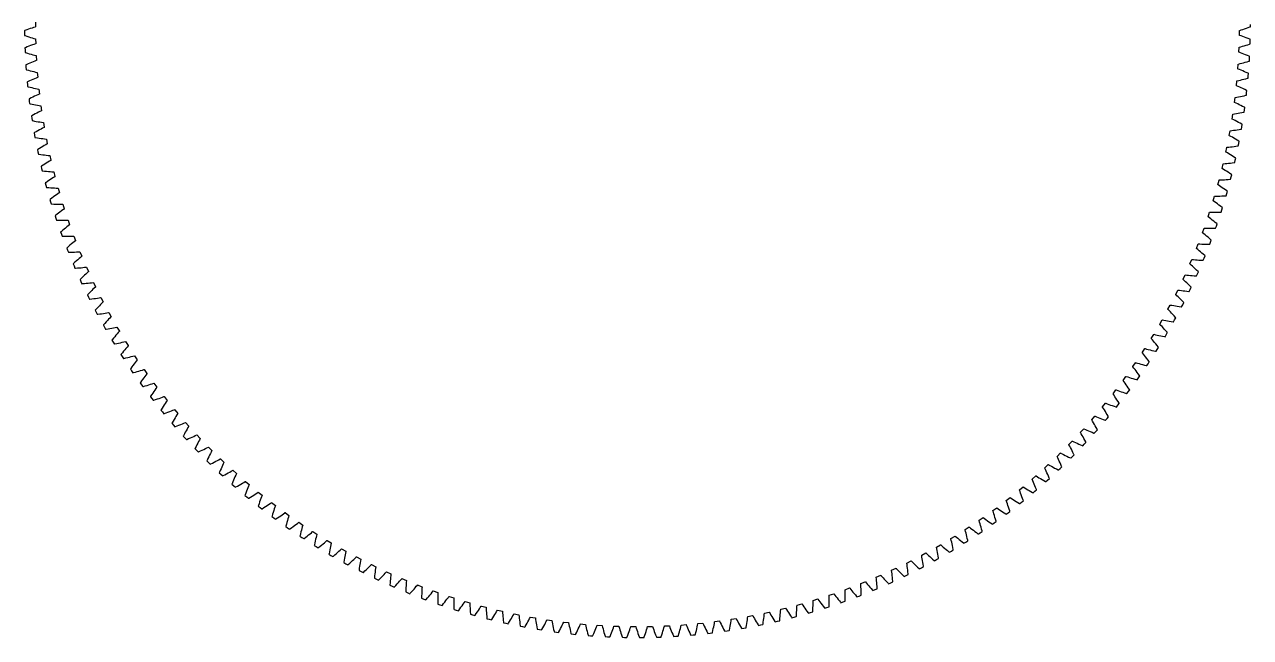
# Model space of a CAD drawing. Header units: inches. Extents: x 22 to 75.1, y 25.5 to 78.6.
# Drawn here: x 22 to 75.1, y 25.5 to 52 of the extents above; entities that cross this region are included whole.
import ezdxf

# ---------------------------------------------------------------- set-up
doc = ezdxf.new("R2010")
doc.units = ezdxf.units.IN
doc.header["$MEASUREMENT"] = 0
doc.layers.add('OpenJsCad', color=7, linetype='Continuous')

msp = doc.modelspace()

# ---------------------------------------------------------------- linework, layer by layer
at = {"layer": 'OpenJsCad'}
msp.add_lwpolyline([(22.437, 52.123), (22.437, 51.914), (22.435, 51.911), (22.43, 51.909), (22.363, 51.888), (22.292, 51.864), (22.218, 51.839), (22.143, 51.812), (22.066, 51.784), (21.987, 51.755), (21.967, 51.747), (21.967, 51.648), (21.97, 51.548), (21.99, 51.541), (22.07, 51.514), (22.147, 51.488), (22.223, 51.463), (22.298, 51.44), (22.37, 51.419), (22.437, 51.399), (22.442, 51.397), (22.444, 51.395), (22.45, 51.186), (22.448, 51.184), (22.443, 51.181), (22.377, 51.158), (22.306, 51.132), (22.233, 51.105), (22.159, 51.076), (22.083, 51.046), (22.005, 51.015), (21.985, 51.006), (21.988, 50.907), (21.993, 50.807), (22.014, 50.801), (22.094, 50.776), (22.173, 50.752), (22.249, 50.73), (22.324, 50.709), (22.397, 50.689), (22.465, 50.671), (22.469, 50.669), (22.472, 50.667), (22.483, 50.459), (22.481, 50.456), (22.477, 50.454), (22.411, 50.429), (22.341, 50.401), (22.269, 50.372), (22.196, 50.341), (22.12, 50.309), (22.043, 50.275), (22.023, 50.266), (22.029, 50.167), (22.037, 50.067), (22.058, 50.061), (22.139, 50.039), (22.218, 50.017), (22.295, 49.997), (22.371, 49.978), (22.444, 49.961), (22.512, 49.945), (22.517, 49.943), (22.519, 49.941), (22.537, 49.733), (22.535, 49.73), (22.531, 49.728), (22.466, 49.701), (22.396, 49.671), (22.325, 49.64), (22.253, 49.607), (22.178, 49.573), (22.102, 49.537), (22.083, 49.527), (22.091, 49.428), (22.102, 49.329), (22.123, 49.324), (22.205, 49.303), (22.284, 49.284), (22.362, 49.266), (22.438, 49.249), (22.512, 49.234), (22.581, 49.22), (22.585, 49.218), (22.588, 49.216), (22.611, 49.008), (22.609, 49.006), (22.605, 49.003), (22.541, 48.974), (22.472, 48.943), (22.402, 48.91), (22.33, 48.875), (22.257, 48.839), (22.182, 48.801), (22.163, 48.791), (22.174, 48.692), (22.188, 48.593), (22.209, 48.588), (22.291, 48.57), (22.371, 48.553), (22.449, 48.537), (22.525, 48.522), (22.6, 48.509), (22.669, 48.497), (22.673, 48.495), (22.676, 48.493), (22.705, 48.286), (22.703, 48.284), (22.699, 48.281), (22.636, 48.251), (22.568, 48.217), (22.499, 48.182), (22.428, 48.145), (22.356, 48.107), (22.282, 48.067), (22.263, 48.056), (22.277, 47.958), (22.293, 47.859), (22.315, 47.855), (22.397, 47.839), (22.478, 47.824), (22.556, 47.811), (22.633, 47.798), (22.708, 47.787), (22.777, 47.777), (22.782, 47.775), (22.784, 47.774), (22.819, 47.567), (22.817, 47.565), (22.813, 47.562), (22.751, 47.53), (22.684, 47.494), (22.616, 47.457), (22.546, 47.419), (22.475, 47.378), (22.402, 47.336), (22.384, 47.325), (22.4, 47.227), (22.42, 47.129), (22.441, 47.125), (22.524, 47.112), (22.605, 47.099), (22.684, 47.088), (22.761, 47.078), (22.836, 47.068), (22.906, 47.06), (22.91, 47.059), (22.913, 47.057), (22.954, 46.852), (22.952, 46.849), (22.948, 46.846), (22.886, 46.812), (22.821, 46.775), (22.754, 46.736), (22.685, 46.695), (22.615, 46.653), (22.543, 46.609), (22.525, 46.597), (22.544, 46.5), (22.566, 46.402), (22.588, 46.399), (22.671, 46.388), (22.753, 46.378), (22.832, 46.369), (22.909, 46.361), (22.984, 46.353), (23.054, 46.347), (23.059, 46.346), (23.061, 46.344), (23.108, 46.14), (23.106, 46.138), (23.102, 46.135), (23.042, 46.099), (22.977, 46.06), (22.911, 46.019), (22.844, 45.977), (22.775, 45.932), (22.705, 45.886), (22.687, 45.874), (22.709, 45.777), (22.733, 45.68), (22.755, 45.678), (22.838, 45.669), (22.92, 45.661), (23, 45.654), (23.077, 45.648), (23.152, 45.643), (23.222, 45.639), (23.227, 45.638), (23.23, 45.636), (23.282, 45.433), (23.28, 45.431), (23.276, 45.428), (23.217, 45.39), (23.154, 45.349), (23.089, 45.307), (23.022, 45.262), (22.955, 45.216), (22.886, 45.168), (22.868, 45.156), (22.893, 45.059), (22.92, 44.963), (22.942, 44.961), (23.026, 44.955), (23.108, 44.949), (23.187, 44.944), (23.265, 44.94), (23.34, 44.937), (23.41, 44.935), (23.415, 44.934), (23.418, 44.933), (23.475, 44.732), (23.474, 44.729), (23.47, 44.726), (23.412, 44.687), (23.35, 44.644), (23.286, 44.6), (23.221, 44.553), (23.155, 44.505), (23.087, 44.455), (23.07, 44.442), (23.097, 44.346), (23.127, 44.252), (23.149, 44.25), (23.233, 44.246), (23.315, 44.243), (23.395, 44.24), (23.472, 44.238), (23.548, 44.237), (23.618, 44.237), (23.623, 44.236), (23.625, 44.235), (23.689, 44.036), (23.687, 44.033), (23.684, 44.029), (23.626, 43.989), (23.565, 43.944), (23.503, 43.898), (23.439, 43.85), (23.374, 43.8), (23.308, 43.748), (23.291, 43.735), (23.321, 43.64), (23.354, 43.546), (23.376, 43.545), (23.46, 43.543), (23.542, 43.542), (23.622, 43.542), (23.699, 43.542), (23.775, 43.544), (23.845, 43.545), (23.85, 43.545), (23.852, 43.543), (23.921, 43.346), (23.92, 43.343), (23.916, 43.339), (23.86, 43.297), (23.801, 43.251), (23.739, 43.203), (23.677, 43.154), (23.614, 43.102), (23.549, 43.048), (23.532, 43.034), (23.565, 42.94), (23.601, 42.847), (23.622, 42.847), (23.706, 42.847), (23.788, 42.848), (23.868, 42.85), (23.945, 42.853), (24.021, 42.856), (24.091, 42.86), (24.096, 42.859), (24.099, 42.858), (24.173, 42.663), (24.172, 42.66), (24.168, 42.656), (24.113, 42.612), (24.055, 42.565), (23.995, 42.515), (23.934, 42.464), (23.872, 42.41), (23.809, 42.355), (23.793, 42.34), (23.828, 42.247), (23.866, 42.155), (23.888, 42.156), (23.972, 42.158), (24.054, 42.162), (24.133, 42.166), (24.211, 42.171), (24.286, 42.176), (24.356, 42.182), (24.361, 42.181), (24.364, 42.18), (24.444, 41.987), (24.443, 41.984), (24.439, 41.98), (24.386, 41.935), (24.328, 41.886), (24.27, 41.834), (24.211, 41.781), (24.15, 41.726), (24.089, 41.669), (24.073, 41.654), (24.111, 41.562), (24.151, 41.471), (24.173, 41.472), (24.257, 41.477), (24.339, 41.483), (24.418, 41.489), (24.495, 41.496), (24.57, 41.504), (24.64, 41.511), (24.645, 41.511), (24.648, 41.51), (24.733, 41.319), (24.732, 41.316), (24.729, 41.312), (24.677, 41.265), (24.621, 41.215), (24.564, 41.162), (24.506, 41.107), (24.447, 41.05), (24.387, 40.991), (24.372, 40.976), (24.412, 40.885), (24.455, 40.795), (24.477, 40.797), (24.561, 40.804), (24.642, 40.812), (24.721, 40.821), (24.799, 40.83), (24.873, 40.839), (24.943, 40.849), (24.948, 40.849), (24.951, 40.848), (25.041, 40.659), (25.04, 40.656), (25.037, 40.652), (24.986, 40.604), (24.932, 40.552), (24.876, 40.497), (24.82, 40.441), (24.763, 40.382), (24.704, 40.322), (24.689, 40.306), (24.733, 40.216), (24.778, 40.128), (24.8, 40.13), (24.883, 40.14), (24.964, 40.15), (25.043, 40.161), (25.12, 40.172), (25.195, 40.184), (25.264, 40.195), (25.269, 40.195), (25.272, 40.194), (25.367, 40.008), (25.367, 40.005), (25.364, 40.002), (25.314, 39.952), (25.261, 39.898), (25.207, 39.842), (25.152, 39.784), (25.097, 39.724), (25.04, 39.662), (25.026, 39.646), (25.071, 39.557), (25.119, 39.47), (25.141, 39.473), (25.224, 39.485), (25.305, 39.497), (25.384, 39.51), (25.46, 39.524), (25.534, 39.538), (25.603, 39.551), (25.608, 39.551), (25.611, 39.55), (25.712, 39.367), (25.711, 39.364), (25.708, 39.36), (25.66, 39.309), (25.609, 39.254), (25.556, 39.196), (25.503, 39.137), (25.449, 39.075), (25.394, 39.011), (25.38, 38.995), (25.428, 38.908), (25.479, 38.822), (25.5, 38.825), (25.583, 38.84), (25.664, 38.855), (25.742, 38.87), (25.818, 38.885), (25.892, 38.901), (25.96, 38.916), (25.965, 38.917), (25.968, 38.916), (26.074, 38.735), (26.073, 38.732), (26.071, 38.728), (26.024, 38.676), (25.974, 38.619), (25.923, 38.56), (25.872, 38.499), (25.82, 38.436), (25.767, 38.371), (25.753, 38.354), (25.803, 38.268), (25.856, 38.184), (25.877, 38.188), (25.96, 38.205), (26.04, 38.222), (26.118, 38.239), (26.193, 38.257), (26.267, 38.275), (26.335, 38.292), (26.34, 38.292), (26.343, 38.292), (26.454, 38.114), (26.453, 38.111), (26.45, 38.107), (26.405, 38.053), (26.357, 37.995), (26.308, 37.935), (26.258, 37.873), (26.208, 37.808), (26.156, 37.742), (26.143, 37.724), (26.196, 37.64), (26.251, 37.557), (26.272, 37.561), (26.354, 37.581), (26.434, 37.6), (26.511, 37.619), (26.586, 37.639), (26.659, 37.659), (26.727, 37.678), (26.732, 37.679), (26.735, 37.678), (26.85, 37.504), (26.85, 37.501), (26.847, 37.497), (26.804, 37.442), (26.757, 37.382), (26.71, 37.321), (26.662, 37.257), (26.613, 37.191), (26.564, 37.123), (26.551, 37.105), (26.606, 37.022), (26.664, 36.941), (26.685, 36.946), (26.766, 36.968), (26.845, 36.989), (26.922, 37.011), (26.996, 37.033), (27.069, 37.055), (27.136, 37.076), (27.141, 37.076), (27.144, 37.076), (27.264, 36.905), (27.264, 36.902), (27.261, 36.898), (27.219, 36.841), (27.174, 36.781), (27.129, 36.718), (27.082, 36.653), (27.036, 36.586), (26.988, 36.516), (26.976, 36.498), (27.034, 36.417), (27.093, 36.337), (27.114, 36.343), (27.195, 36.366), (27.273, 36.39), (27.349, 36.414), (27.423, 36.438), (27.495, 36.462), (27.561, 36.485), (27.566, 36.486), (27.569, 36.485), (27.694, 36.318), (27.694, 36.315), (27.692, 36.31), (27.651, 36.253), (27.608, 36.191), (27.564, 36.127), (27.52, 36.061), (27.475, 35.992), (27.429, 35.921), (27.418, 35.903), (27.478, 35.823), (27.54, 35.745), (27.56, 35.752), (27.64, 35.777), (27.718, 35.803), (27.793, 35.829), (27.866, 35.855), (27.937, 35.881), (28.003, 35.906), (28.008, 35.907), (28.011, 35.906), (28.141, 35.743), (28.141, 35.74), (28.138, 35.735), (28.099, 35.677), (28.058, 35.614), (28.016, 35.548), (27.974, 35.481), (27.931, 35.411), (27.887, 35.339), (27.876, 35.32), (27.938, 35.242), (28.002, 35.166), (28.023, 35.173), (28.102, 35.201), (28.179, 35.229), (28.253, 35.257), (28.326, 35.285), (28.396, 35.313), (28.461, 35.34), (28.466, 35.341), (28.469, 35.34), (28.603, 35.18), (28.603, 35.177), (28.601, 35.173), (28.564, 35.113), (28.524, 35.049), (28.484, 34.983), (28.443, 34.914), (28.402, 34.843), (28.361, 34.77), (28.35, 34.751), (28.414, 34.675), (28.481, 34.6), (28.501, 34.608), (28.579, 34.638), (28.655, 34.668), (28.729, 34.698), (28.801, 34.728), (28.87, 34.758), (28.935, 34.786), (28.939, 34.788), (28.942, 34.787), (29.081, 34.631), (29.081, 34.628), (29.079, 34.623), (29.043, 34.563), (29.006, 34.498), (28.967, 34.43), (28.929, 34.36), (28.89, 34.288), (28.85, 34.214), (28.84, 34.195), (28.907, 34.12), (28.975, 34.048), (28.995, 34.056), (29.072, 34.088), (29.148, 34.121), (29.221, 34.153), (29.291, 34.185), (29.36, 34.216), (29.423, 34.247), (29.428, 34.248), (29.431, 34.248), (29.574, 34.095), (29.574, 34.092), (29.572, 34.088), (29.538, 34.026), (29.502, 33.96), (29.466, 33.891), (29.429, 33.821), (29.392, 33.747), (29.355, 33.672), (29.346, 33.653), (29.414, 33.58), (29.484, 33.509), (29.504, 33.518), (29.581, 33.553), (29.655, 33.587), (29.727, 33.621), (29.797, 33.655), (29.864, 33.689), (29.927, 33.721), (29.932, 33.722), (29.935, 33.722), (30.082, 33.574), (30.082, 33.571), (30.08, 33.566), (30.048, 33.504), (30.014, 33.436), (29.98, 33.367), (29.945, 33.295), (29.91, 33.221), (29.875, 33.144), (29.866, 33.125), (29.936, 33.054), (30.008, 32.985), (30.028, 32.995), (30.104, 33.031), (30.177, 33.068), (30.248, 33.104), (30.317, 33.14), (30.383, 33.175), (30.445, 33.209), (30.45, 33.211), (30.453, 33.211), (30.604, 33.067), (30.604, 33.063), (30.603, 33.059), (30.572, 32.995), (30.54, 32.927), (30.508, 32.857), (30.475, 32.784), (30.442, 32.709), (30.409, 32.632), (30.401, 32.612), (30.473, 32.543), (30.547, 32.476), (30.566, 32.486), (30.641, 32.525), (30.713, 32.563), (30.783, 32.602), (30.851, 32.639), (30.917, 32.677), (30.977, 32.712), (30.982, 32.714), (30.985, 32.714), (31.14, 32.574), (31.141, 32.571), (31.139, 32.566), (31.11, 32.502), (31.08, 32.433), (31.05, 32.362), (31.019, 32.288), (30.988, 32.212), (30.957, 32.134), (30.95, 32.114), (31.024, 32.047), (31.1, 31.982), (31.119, 31.993), (31.192, 32.034), (31.263, 32.074), (31.332, 32.114), (31.399, 32.154), (31.463, 32.193), (31.523, 32.23), (31.528, 32.232), (31.531, 32.232), (31.69, 32.097), (31.69, 32.094), (31.689, 32.089), (31.662, 32.024), (31.634, 31.954), (31.605, 31.882), (31.577, 31.807), (31.548, 31.731), (31.52, 31.652), (31.512, 31.631), (31.588, 31.567), (31.666, 31.504), (31.685, 31.515), (31.757, 31.558), (31.827, 31.6), (31.895, 31.642), (31.96, 31.684), (32.024, 31.725), (32.082, 31.764), (32.087, 31.766), (32.09, 31.766), (32.253, 31.635), (32.253, 31.632), (32.252, 31.627), (32.227, 31.561), (32.201, 31.491), (32.174, 31.418), (32.148, 31.343), (32.121, 31.265), (32.095, 31.185), (32.088, 31.165), (32.166, 31.102), (32.245, 31.042), (32.264, 31.053), (32.335, 31.098), (32.404, 31.143), (32.47, 31.187), (32.535, 31.23), (32.597, 31.273), (32.654, 31.313), (32.659, 31.315), (32.662, 31.315), (32.828, 31.189), (32.829, 31.186), (32.828, 31.181), (32.805, 31.115), (32.78, 31.043), (32.756, 30.97), (32.731, 30.894), (32.707, 30.816), (32.683, 30.735), (32.677, 30.714), (32.756, 30.654), (32.837, 30.596), (32.855, 30.608), (32.925, 30.655), (32.993, 30.701), (33.058, 30.747), (33.121, 30.792), (33.182, 30.836), (33.239, 30.878), (33.243, 30.881), (33.246, 30.881), (33.416, 30.759), (33.417, 30.756), (33.416, 30.751), (33.394, 30.685), (33.372, 30.612), (33.35, 30.538), (33.327, 30.462), (33.305, 30.383), (33.283, 30.301), (33.278, 30.281), (33.359, 30.223), (33.442, 30.167), (33.459, 30.179), (33.528, 30.228), (33.594, 30.276), (33.658, 30.324), (33.72, 30.371), (33.78, 30.417), (33.835, 30.46), (33.839, 30.463), (33.842, 30.463), (34.015, 30.346), (34.016, 30.343), (34.015, 30.338), (33.996, 30.271), (33.976, 30.198), (33.955, 30.123), (33.935, 30.046), (33.915, 29.967), (33.896, 29.885), (33.891, 29.864), (33.973, 29.808), (34.058, 29.755), (34.075, 29.768), (34.142, 29.818), (34.207, 29.868), (34.27, 29.918), (34.33, 29.966), (34.388, 30.014), (34.443, 30.059), (34.447, 30.062), (34.45, 30.062), (34.626, 29.95), (34.627, 29.947), (34.626, 29.942), (34.609, 29.874), (34.59, 29.801), (34.572, 29.726), (34.554, 29.648), (34.537, 29.568), (34.519, 29.486), (34.515, 29.464), (34.599, 29.411), (34.685, 29.36), (34.702, 29.373), (34.767, 29.426), (34.831, 29.478), (34.892, 29.529), (34.951, 29.579), (35.008, 29.628), (35.061, 29.675), (35.065, 29.677), (35.068, 29.678), (35.248, 29.571), (35.249, 29.568), (35.248, 29.563), (35.232, 29.495), (35.216, 29.421), (35.2, 29.345), (35.184, 29.267), (35.169, 29.186), (35.154, 29.104), (35.15, 29.082), (35.236, 29.031), (35.323, 28.983), (35.339, 28.997), (35.404, 29.051), (35.466, 29.105), (35.525, 29.157), (35.583, 29.209), (35.639, 29.26), (35.69, 29.308), (35.694, 29.311), (35.697, 29.312), (35.88, 29.21), (35.881, 29.207), (35.88, 29.202), (35.867, 29.133), (35.852, 29.059), (35.838, 28.982), (35.825, 28.904), (35.812, 28.823), (35.799, 28.74), (35.796, 28.718), (35.883, 28.67), (35.971, 28.624), (35.987, 28.638), (36.05, 28.694), (36.11, 28.749), (36.169, 28.804), (36.225, 28.857), (36.279, 28.91), (36.329, 28.959), (36.333, 28.962), (36.336, 28.963), (36.522, 28.866), (36.523, 28.863), (36.522, 28.858), (36.51, 28.789), (36.498, 28.714), (36.487, 28.638), (36.475, 28.559), (36.464, 28.477), (36.454, 28.394), (36.451, 28.373), (36.54, 28.326), (36.629, 28.283), (36.645, 28.297), (36.706, 28.355), (36.765, 28.412), (36.822, 28.468), (36.877, 28.523), (36.929, 28.577), (36.978, 28.628), (36.982, 28.631), (36.985, 28.632), (37.173, 28.54), (37.174, 28.537), (37.174, 28.532), (37.164, 28.463), (37.154, 28.388), (37.144, 28.311), (37.135, 28.232), (37.126, 28.15), (37.118, 28.067), (37.116, 28.045), (37.206, 28.001), (37.297, 27.96), (37.312, 27.975), (37.371, 28.035), (37.429, 28.094), (37.484, 28.151), (37.537, 28.208), (37.588, 28.263), (37.636, 28.315), (37.639, 28.318), (37.642, 28.319), (37.833, 28.233), (37.834, 28.23), (37.834, 28.225), (37.826, 28.155), (37.818, 28.08), (37.81, 28.003), (37.804, 27.924), (37.797, 27.842), (37.791, 27.758), (37.79, 27.736), (37.881, 27.695), (37.973, 27.657), (37.988, 27.672), (38.045, 27.733), (38.101, 27.794), (38.155, 27.853), (38.206, 27.911), (38.256, 27.968), (38.302, 28.021), (38.305, 28.024), (38.308, 28.025), (38.501, 27.944), (38.502, 27.941), (38.502, 27.936), (38.496, 27.866), (38.49, 27.791), (38.485, 27.714), (38.48, 27.634), (38.476, 27.552), (38.473, 27.468), (38.472, 27.447), (38.564, 27.408), (38.657, 27.372), (38.672, 27.388), (38.728, 27.451), (38.781, 27.513), (38.833, 27.573), (38.883, 27.632), (38.931, 27.691), (38.976, 27.745), (38.979, 27.749), (38.982, 27.75), (39.177, 27.674), (39.178, 27.671), (39.179, 27.666), (39.175, 27.596), (39.171, 27.521), (39.168, 27.443), (39.165, 27.364), (39.163, 27.282), (39.162, 27.198), (39.162, 27.176), (39.255, 27.14), (39.349, 27.107), (39.363, 27.123), (39.417, 27.187), (39.469, 27.251), (39.52, 27.313), (39.568, 27.373), (39.614, 27.433), (39.657, 27.489), (39.661, 27.492), (39.663, 27.493), (39.86, 27.423), (39.862, 27.42), (39.862, 27.416), (39.86, 27.345), (39.858, 27.27), (39.857, 27.192), (39.857, 27.112), (39.858, 27.031), (39.859, 26.946), (39.86, 26.925), (39.953, 26.891), (40.048, 26.861), (40.062, 26.877), (40.114, 26.943), (40.165, 27.008), (40.213, 27.071), (40.26, 27.133), (40.304, 27.194), (40.345, 27.251), (40.349, 27.255), (40.352, 27.256), (40.55, 27.191), (40.552, 27.189), (40.553, 27.184), (40.552, 27.113), (40.553, 27.038), (40.554, 26.96), (40.556, 26.881), (40.559, 26.799), (40.562, 26.715), (40.564, 26.693), (40.658, 26.662), (40.754, 26.634), (40.767, 26.651), (40.818, 26.719), (40.866, 26.785), (40.913, 26.849), (40.958, 26.913), (41.001, 26.975), (41.04, 27.033), (41.043, 27.036), (41.046, 27.038), (41.247, 26.979), (41.248, 26.976), (41.249, 26.971), (41.251, 26.901), (41.253, 26.826), (41.257, 26.748), (41.261, 26.668), (41.266, 26.587), (41.272, 26.503), (41.274, 26.481), (41.369, 26.453), (41.466, 26.428), (41.478, 26.445), (41.527, 26.514), (41.574, 26.581), (41.619, 26.647), (41.662, 26.712), (41.703, 26.775), (41.741, 26.834), (41.744, 26.838), (41.747, 26.839), (41.949, 26.786), (41.95, 26.783), (41.951, 26.778), (41.955, 26.708), (41.96, 26.633), (41.965, 26.555), (41.972, 26.476), (41.979, 26.394), (41.987, 26.311), (41.99, 26.289), (42.086, 26.264), (42.183, 26.241), (42.195, 26.259), (42.242, 26.329), (42.287, 26.397), (42.33, 26.465), (42.371, 26.53), (42.41, 26.595), (42.447, 26.655), (42.45, 26.659), (42.452, 26.66), (42.656, 26.613), (42.658, 26.61), (42.659, 26.605), (42.664, 26.535), (42.671, 26.46), (42.679, 26.383), (42.687, 26.303), (42.697, 26.222), (42.708, 26.139), (42.711, 26.117), (42.808, 26.095), (42.905, 26.074), (42.917, 26.093), (42.962, 26.164), (43.004, 26.234), (43.046, 26.302), (43.085, 26.369), (43.123, 26.434), (43.157, 26.496), (43.16, 26.499), (43.163, 26.501), (43.368, 26.459), (43.369, 26.457), (43.37, 26.452), (43.378, 26.382), (43.387, 26.307), (43.397, 26.23), (43.408, 26.151), (43.42, 26.07), (43.433, 25.987), (43.436, 25.966), (43.534, 25.945), (43.632, 25.928), (43.643, 25.947), (43.686, 26.019), (43.727, 26.09), (43.766, 26.16), (43.803, 26.228), (43.839, 26.294), (43.872, 26.356), (43.875, 26.36), (43.877, 26.362), (44.083, 26.326), (44.085, 26.323), (44.086, 26.318), (44.096, 26.249), (44.107, 26.174), (44.119, 26.097), (44.132, 26.019), (44.146, 25.938), (44.161, 25.855), (44.165, 25.834), (44.264, 25.817), (44.362, 25.802), (44.373, 25.821), (44.413, 25.895), (44.452, 25.967), (44.49, 26.037), (44.525, 26.106), (44.559, 26.174), (44.59, 26.237), (44.593, 26.241), (44.595, 26.243), (44.802, 26.212), (44.804, 26.21), (44.806, 26.205), (44.817, 26.136), (44.83, 26.061), (44.844, 25.985), (44.86, 25.907), (44.876, 25.826), (44.894, 25.744), (44.898, 25.723), (44.997, 25.708), (45.096, 25.697), (45.106, 25.716), (45.144, 25.791), (45.181, 25.864), (45.217, 25.935), (45.25, 26.005), (45.282, 26.074), (45.312, 26.137), (45.314, 26.142), (45.317, 26.143), (45.524, 26.119), (45.526, 26.116), (45.528, 26.112), (45.541, 26.043), (45.556, 25.969), (45.573, 25.893), (45.59, 25.815), (45.609, 25.735), (45.629, 25.653), (45.634, 25.633), (45.733, 25.621), (45.832, 25.612), (45.842, 25.631), (45.878, 25.707), (45.913, 25.781), (45.946, 25.854), (45.978, 25.924), (46.008, 25.994), (46.035, 26.058), (46.038, 26.062), (46.04, 26.064), (46.249, 26.045), (46.251, 26.043), (46.252, 26.039), (46.268, 25.97), (46.285, 25.896), (46.303, 25.821), (46.323, 25.744), (46.344, 25.664), (46.366, 25.583), (46.372, 25.563), (46.471, 25.554), (46.57, 25.547), (46.579, 25.567), (46.614, 25.644), (46.646, 25.719), (46.678, 25.792), (46.707, 25.864), (46.736, 25.934), (46.761, 25.999), (46.764, 26.004), (46.766, 26.006), (46.975, 25.993), (46.977, 25.99), (46.979, 25.986), (46.996, 25.918), (47.015, 25.845), (47.036, 25.77), (47.057, 25.693), (47.08, 25.614), (47.105, 25.534), (47.111, 25.513), (47.211, 25.507), (47.31, 25.504), (47.319, 25.523), (47.351, 25.601), (47.382, 25.677), (47.411, 25.751), (47.438, 25.824), (47.465, 25.895), (47.488, 25.961), (47.491, 25.965), (47.493, 25.967), (47.702, 25.96), (47.704, 25.958), (47.706, 25.953), (47.725, 25.886), (47.746, 25.813), (47.769, 25.739), (47.793, 25.663), (47.818, 25.585), (47.845, 25.505), (47.852, 25.485), (47.951, 25.481), (48.051, 25.48), (48.059, 25.501), (48.089, 25.579), (48.117, 25.656), (48.144, 25.731), (48.17, 25.804), (48.194, 25.876), (48.216, 25.942), (48.219, 25.947), (48.221, 25.949), (48.43, 25.948), (48.432, 25.945), (48.434, 25.941), (48.455, 25.874), (48.478, 25.802), (48.503, 25.728), (48.529, 25.653), (48.556, 25.576), (48.585, 25.497), (48.593, 25.477), (48.693, 25.476), (48.792, 25.478), (48.8, 25.498), (48.827, 25.578), (48.854, 25.655), (48.879, 25.731), (48.902, 25.805), (48.924, 25.877), (48.945, 25.945), (48.947, 25.949), (48.949, 25.951), (49.158, 25.956), (49.16, 25.953), (49.162, 25.949), (49.185, 25.883), (49.21, 25.812), (49.237, 25.739), (49.265, 25.664), (49.295, 25.588), (49.326, 25.509), (49.334, 25.489), (49.434, 25.491), (49.533, 25.496), (49.54, 25.517), (49.565, 25.597), (49.59, 25.675), (49.612, 25.752), (49.634, 25.826), (49.654, 25.899), (49.672, 25.967), (49.674, 25.971), (49.676, 25.974), (49.885, 25.984), (49.888, 25.982), (49.89, 25.978), (49.915, 25.912), (49.942, 25.841), (49.971, 25.769), (50.001, 25.695), (50.032, 25.62), (50.066, 25.543), (50.074, 25.523), (50.174, 25.528), (50.273, 25.535), (50.28, 25.556), (50.303, 25.637), (50.325, 25.716), (50.345, 25.793), (50.365, 25.868), (50.383, 25.941), (50.399, 26.01), (50.401, 26.014), (50.403, 26.016), (50.612, 26.032), (50.614, 26.031), (50.617, 26.026), (50.643, 25.961), (50.672, 25.892), (50.703, 25.82), (50.735, 25.747), (50.769, 25.673), (50.804, 25.596), (50.814, 25.577), (50.913, 25.585), (51.012, 25.595), (51.018, 25.616), (51.039, 25.697), (51.058, 25.777), (51.077, 25.854), (51.094, 25.93), (51.11, 26.004), (51.125, 26.073), (51.126, 26.077), (51.128, 26.08), (51.336, 26.101), (51.339, 26.099), (51.341, 26.095), (51.37, 26.031), (51.401, 25.962), (51.434, 25.892), (51.468, 25.82), (51.504, 25.746), (51.541, 25.671), (51.551, 25.652), (51.65, 25.662), (51.749, 25.675), (51.754, 25.696), (51.773, 25.778), (51.79, 25.858), (51.807, 25.936), (51.822, 26.012), (51.836, 26.087), (51.848, 26.156), (51.85, 26.16), (51.852, 26.163), (52.059, 26.19), (52.061, 26.189), (52.064, 26.185), (52.094, 26.121), (52.127, 26.053), (52.162, 25.984), (52.198, 25.913), (52.236, 25.84), (52.276, 25.766), (52.286, 25.747), (52.385, 25.76), (52.483, 25.776), (52.488, 25.797), (52.504, 25.88), (52.519, 25.96), (52.533, 26.039), (52.547, 26.115), (52.559, 26.19), (52.569, 26.259), (52.57, 26.264), (52.572, 26.266), (52.779, 26.3), (52.781, 26.298), (52.784, 26.294), (52.816, 26.231), (52.851, 26.164), (52.887, 26.096), (52.926, 26.026), (52.966, 25.954), (53.007, 25.881), (53.018, 25.863), (53.116, 25.879), (53.214, 25.897), (53.218, 25.919), (53.232, 26.001), (53.245, 26.082), (53.257, 26.161), (53.268, 26.238), (53.278, 26.313), (53.287, 26.383), (53.288, 26.387), (53.29, 26.39), (53.495, 26.429), (53.498, 26.427), (53.501, 26.423), (53.534, 26.362), (53.571, 26.296), (53.61, 26.228), (53.65, 26.159), (53.692, 26.089), (53.735, 26.017), (53.747, 25.999), (53.845, 26.017), (53.942, 26.039), (53.945, 26.06), (53.957, 26.143), (53.968, 26.225), (53.977, 26.304), (53.986, 26.381), (53.994, 26.456), (54.001, 26.526), (54.002, 26.531), (54.003, 26.533), (54.208, 26.578), (54.21, 26.577), (54.213, 26.573), (54.249, 26.512), (54.287, 26.447), (54.328, 26.381), (54.37, 26.313), (54.414, 26.244), (54.459, 26.173), (54.471, 26.155), (54.568, 26.177), (54.665, 26.201), (54.668, 26.222), (54.677, 26.306), (54.686, 26.387), (54.693, 26.467), (54.7, 26.544), (54.706, 26.619), (54.71, 26.689), (54.711, 26.694), (54.713, 26.697), (54.916, 26.747), (54.918, 26.746), (54.922, 26.742), (54.959, 26.682), (54.999, 26.619), (55.041, 26.553), (55.085, 26.487), (55.131, 26.419), (55.178, 26.35), (55.191, 26.332), (55.288, 26.356), (55.384, 26.383), (55.386, 26.404), (55.393, 26.488), (55.399, 26.57), (55.404, 26.649), (55.409, 26.727), (55.412, 26.802), (55.415, 26.872), (55.416, 26.877), (55.418, 26.88), (55.619, 26.936), (55.622, 26.935), (55.625, 26.931), (55.664, 26.872), (55.706, 26.81), (55.75, 26.746), (55.795, 26.68), (55.843, 26.614), (55.893, 26.546), (55.906, 26.528), (56.001, 26.555), (56.097, 26.585), (56.098, 26.606), (56.103, 26.69), (56.107, 26.772), (56.11, 26.852), (56.112, 26.929), (56.114, 27.005), (56.114, 27.075), (56.115, 27.08), (56.117, 27.083), (56.316, 27.144), (56.319, 27.143), (56.323, 27.14), (56.363, 27.082), (56.407, 27.021), (56.453, 26.958), (56.5, 26.894), (56.55, 26.828), (56.601, 26.762), (56.614, 26.745), (56.71, 26.774), (56.804, 26.807), (56.805, 26.828), (56.807, 26.912), (56.809, 26.994), (56.81, 27.074), (56.81, 27.151), (56.809, 27.227), (56.808, 27.297), (56.809, 27.302), (56.81, 27.305), (57.008, 27.372), (57.011, 27.371), (57.014, 27.367), (57.056, 27.311), (57.102, 27.251), (57.149, 27.189), (57.198, 27.127), (57.25, 27.063), (57.303, 26.998), (57.317, 26.981), (57.411, 27.013), (57.505, 27.048), (57.505, 27.07), (57.505, 27.154), (57.504, 27.236), (57.503, 27.315), (57.501, 27.393), (57.498, 27.468), (57.495, 27.539), (57.495, 27.544), (57.497, 27.546), (57.693, 27.619), (57.696, 27.618), (57.699, 27.615), (57.743, 27.559), (57.79, 27.5), (57.839, 27.44), (57.89, 27.379), (57.943, 27.317), (57.998, 27.253), (58.012, 27.237), (58.106, 27.272), (58.198, 27.309), (58.198, 27.331), (58.196, 27.415), (58.193, 27.497), (58.189, 27.576), (58.185, 27.654), (58.18, 27.729), (58.175, 27.799), (58.175, 27.804), (58.177, 27.807), (58.37, 27.885), (58.373, 27.884), (58.377, 27.881), (58.422, 27.827), (58.471, 27.769), (58.522, 27.711), (58.574, 27.651), (58.629, 27.59), (58.686, 27.528), (58.701, 27.512), (58.793, 27.549), (58.884, 27.589), (58.883, 27.611), (58.879, 27.695), (58.874, 27.777), (58.868, 27.856), (58.861, 27.933), (58.855, 28.009), (58.847, 28.078), (58.848, 28.083), (58.849, 28.086), (59.04, 28.17), (59.043, 28.169), (59.047, 28.166), (59.094, 28.113), (59.144, 28.057), (59.196, 28), (59.251, 27.941), (59.307, 27.882), (59.366, 27.822), (59.381, 27.806), (59.472, 27.846), (59.562, 27.888), (59.561, 27.91), (59.554, 27.994), (59.547, 28.075), (59.538, 28.155), (59.53, 28.232), (59.521, 28.307), (59.512, 28.377), (59.512, 28.381), (59.513, 28.384), (59.702, 28.473), (59.705, 28.472), (59.709, 28.469), (59.757, 28.418), (59.809, 28.363), (59.863, 28.307), (59.919, 28.251), (59.977, 28.193), (60.037, 28.134), (60.053, 28.119), (60.143, 28.162), (60.232, 28.207), (60.23, 28.228), (60.22, 28.312), (60.211, 28.393), (60.2, 28.472), (60.19, 28.549), (60.179, 28.624), (60.168, 28.693), (60.168, 28.698), (60.169, 28.701), (60.355, 28.795), (60.358, 28.794), (60.362, 28.791), (60.412, 28.741), (60.465, 28.688), (60.521, 28.634), (60.578, 28.579), (60.638, 28.522), (60.7, 28.465), (60.716, 28.451), (60.805, 28.496), (60.892, 28.543), (60.889, 28.565), (60.878, 28.648), (60.866, 28.729), (60.853, 28.808), (60.841, 28.884), (60.827, 28.959), (60.814, 29.028), (60.814, 29.033), (60.815, 29.036), (60.999, 29.135), (61.002, 29.134), (61.006, 29.131), (61.057, 29.083), (61.112, 29.031), (61.169, 28.978), (61.228, 28.925), (61.289, 28.87), (61.352, 28.815), (61.369, 28.801), (61.457, 28.848), (61.543, 28.898), (61.539, 28.92), (61.526, 29.002), (61.511, 29.083), (61.497, 29.162), (61.482, 29.238), (61.466, 29.312), (61.452, 29.38), (61.451, 29.385), (61.452, 29.388), (61.633, 29.493), (61.636, 29.492), (61.64, 29.489), (61.692, 29.442), (61.749, 29.392), (61.807, 29.341), (61.868, 29.289), (61.93, 29.236), (61.995, 29.183), (62.012, 29.169), (62.098, 29.219), (62.183, 29.271), (62.179, 29.292), (62.163, 29.375), (62.147, 29.455), (62.13, 29.533), (62.113, 29.609), (62.095, 29.682), (62.079, 29.751), (62.078, 29.755), (62.079, 29.758), (62.257, 29.868), (62.26, 29.867), (62.264, 29.865), (62.318, 29.819), (62.375, 29.77), (62.435, 29.721), (62.497, 29.671), (62.561, 29.62), (62.628, 29.568), (62.645, 29.555), (62.73, 29.607), (62.813, 29.662), (62.809, 29.683), (62.79, 29.765), (62.771, 29.845), (62.752, 29.922), (62.733, 29.997), (62.714, 30.07), (62.695, 30.138), (62.694, 30.143), (62.695, 30.146), (62.87, 30.261), (62.873, 30.26), (62.877, 30.257), (62.932, 30.213), (62.991, 30.166), (63.052, 30.119), (63.116, 30.07), (63.181, 30.021), (63.249, 29.971), (63.267, 29.959), (63.35, 30.013), (63.432, 30.07), (63.427, 30.091), (63.406, 30.173), (63.385, 30.252), (63.364, 30.329), (63.342, 30.403), (63.321, 30.476), (63.3, 30.543), (63.3, 30.548), (63.3, 30.551), (63.472, 30.67), (63.475, 30.67), (63.479, 30.667), (63.535, 30.624), (63.596, 30.579), (63.658, 30.533), (63.723, 30.487), (63.79, 30.439), (63.859, 30.391), (63.877, 30.379), (63.959, 30.436), (64.039, 30.495), (64.033, 30.516), (64.01, 30.597), (63.987, 30.676), (63.963, 30.752), (63.94, 30.826), (63.917, 30.898), (63.894, 30.964), (63.893, 30.969), (63.894, 30.972), (64.062, 31.096), (64.065, 31.096), (64.07, 31.094), (64.127, 31.052), (64.188, 31.009), (64.252, 30.965), (64.318, 30.92), (64.386, 30.874), (64.457, 30.829), (64.475, 30.817), (64.555, 30.876), (64.634, 30.937), (64.627, 30.958), (64.602, 31.038), (64.577, 31.116), (64.551, 31.192), (64.526, 31.265), (64.5, 31.336), (64.476, 31.402), (64.475, 31.407), (64.476, 31.41), (64.64, 31.539), (64.643, 31.538), (64.648, 31.536), (64.706, 31.497), (64.769, 31.455), (64.834, 31.413), (64.901, 31.37), (64.97, 31.326), (65.042, 31.282), (65.061, 31.271), (65.139, 31.332), (65.216, 31.396), (65.209, 31.416), (65.182, 31.496), (65.154, 31.573), (65.127, 31.648), (65.099, 31.72), (65.072, 31.791), (65.046, 31.856), (65.044, 31.861), (65.045, 31.864), (65.206, 31.997), (65.209, 31.997), (65.213, 31.995), (65.273, 31.957), (65.337, 31.917), (65.403, 31.876), (65.471, 31.835), (65.542, 31.794), (65.615, 31.752), (65.634, 31.741), (65.71, 31.805), (65.785, 31.87), (65.778, 31.891), (65.748, 31.969), (65.718, 32.046), (65.689, 32.12), (65.659, 32.192), (65.63, 32.261), (65.602, 32.326), (65.601, 32.33), (65.601, 32.333), (65.758, 32.471), (65.761, 32.471), (65.766, 32.469), (65.826, 32.433), (65.891, 32.395), (65.959, 32.356), (66.028, 32.317), (66.1, 32.277), (66.174, 32.237), (66.193, 32.227), (66.268, 32.293), (66.341, 32.361), (66.333, 32.381), (66.301, 32.459), (66.269, 32.534), (66.238, 32.607), (66.206, 32.678), (66.175, 32.747), (66.145, 32.811), (66.144, 32.815), (66.144, 32.818), (66.297, 32.96), (66.301, 32.96), (66.305, 32.959), (66.366, 32.924), (66.432, 32.888), (66.501, 32.851), (66.571, 32.814), (66.644, 32.776), (66.719, 32.738), (66.739, 32.729), (66.812, 32.797), (66.883, 32.866), (66.874, 32.886), (66.84, 32.963), (66.806, 33.038), (66.773, 33.11), (66.739, 33.18), (66.706, 33.248), (66.675, 33.311), (66.673, 33.315), (66.673, 33.318), (66.823, 33.465), (66.826, 33.465), (66.83, 33.463), (66.893, 33.43), (66.96, 33.396), (67.029, 33.361), (67.101, 33.326), (67.174, 33.29), (67.251, 33.254), (67.27, 33.245), (67.341, 33.315), (67.411, 33.387), (67.402, 33.406), (67.365, 33.482), (67.329, 33.556), (67.294, 33.627), (67.258, 33.696), (67.223, 33.763), (67.19, 33.825), (67.188, 33.83), (67.188, 33.833), (67.334, 33.983), (67.337, 33.983), (67.341, 33.982), (67.404, 33.951), (67.472, 33.918), (67.543, 33.885), (67.615, 33.852), (67.69, 33.819), (67.767, 33.785), (67.787, 33.777), (67.856, 33.848), (67.923, 33.922), (67.914, 33.941), (67.875, 34.016), (67.837, 34.089), (67.8, 34.159), (67.762, 34.227), (67.726, 34.293), (67.691, 34.354), (67.689, 34.358), (67.689, 34.362), (67.83, 34.516), (67.833, 34.516), (67.838, 34.515), (67.902, 34.486), (67.97, 34.455), (68.042, 34.424), (68.115, 34.393), (68.191, 34.361), (68.269, 34.33), (68.289, 34.322), (68.356, 34.396), (68.421, 34.471), (68.411, 34.49), (68.371, 34.564), (68.331, 34.635), (68.291, 34.705), (68.252, 34.772), (68.213, 34.836), (68.176, 34.896), (68.174, 34.901), (68.174, 34.904), (68.311, 35.062), (68.314, 35.063), (68.319, 35.061), (68.383, 35.034), (68.453, 35.005), (68.525, 34.976), (68.6, 34.947), (68.676, 34.918), (68.755, 34.889), (68.775, 34.881), (68.84, 34.957), (68.903, 35.034), (68.893, 35.053), (68.85, 35.125), (68.808, 35.196), (68.767, 35.264), (68.726, 35.33), (68.685, 35.393), (68.647, 35.452), (68.645, 35.457), (68.645, 35.46), (68.777, 35.622), (68.78, 35.622), (68.785, 35.621), (68.85, 35.595), (68.92, 35.569), (68.993, 35.542), (69.068, 35.515), (69.146, 35.488), (69.225, 35.461), (69.246, 35.454), (69.309, 35.531), (69.37, 35.61), (69.358, 35.629), (69.314, 35.7), (69.27, 35.769), (69.227, 35.836), (69.184, 35.901), (69.141, 35.963), (69.102, 36.021), (69.099, 36.025), (69.099, 36.029), (69.227, 36.194), (69.23, 36.195), (69.234, 36.194), (69.301, 36.17), (69.372, 36.145), (69.445, 36.12), (69.521, 36.095), (69.599, 36.07), (69.68, 36.046), (69.7, 36.039), (69.761, 36.118), (69.82, 36.199), (69.808, 36.217), (69.761, 36.287), (69.716, 36.355), (69.67, 36.421), (69.626, 36.484), (69.582, 36.546), (69.54, 36.602), (69.538, 36.607), (69.537, 36.61), (69.66, 36.779), (69.663, 36.779), (69.668, 36.779), (69.735, 36.757), (69.807, 36.734), (69.881, 36.711), (69.958, 36.688), (70.036, 36.666), (70.117, 36.643), (70.138, 36.637), (70.197, 36.718), (70.253, 36.8), (70.241, 36.818), (70.192, 36.887), (70.145, 36.953), (70.098, 37.018), (70.051, 37.08), (70.005, 37.14), (69.962, 37.196), (69.96, 37.2), (69.959, 37.203), (70.078, 37.375), (70.081, 37.376), (70.085, 37.375), (70.153, 37.355), (70.225, 37.334), (70.3, 37.314), (70.377, 37.293), (70.457, 37.273), (70.538, 37.252), (70.559, 37.247), (70.615, 37.33), (70.669, 37.413), (70.657, 37.431), (70.606, 37.498), (70.557, 37.563), (70.508, 37.626), (70.46, 37.687), (70.413, 37.746), (70.368, 37.8), (70.365, 37.805), (70.365, 37.808), (70.478, 37.983), (70.481, 37.984), (70.486, 37.984), (70.554, 37.965), (70.627, 37.947), (70.702, 37.928), (70.78, 37.909), (70.86, 37.891), (70.942, 37.873), (70.963, 37.869), (71.017, 37.953), (71.069, 38.038), (71.055, 38.055), (71.003, 38.121), (70.952, 38.185), (70.901, 38.246), (70.851, 38.306), (70.802, 38.363), (70.756, 38.416), (70.754, 38.421), (70.753, 38.424), (70.861, 38.602), (70.864, 38.603), (70.869, 38.603), (70.938, 38.586), (71.011, 38.57), (71.087, 38.553), (71.165, 38.537), (71.245, 38.521), (71.328, 38.505), (71.349, 38.501), (71.401, 38.587), (71.45, 38.673), (71.436, 38.69), (71.383, 38.754), (71.329, 38.817), (71.277, 38.877), (71.226, 38.935), (71.175, 38.991), (71.127, 39.043), (71.125, 39.047), (71.124, 39.05), (71.227, 39.232), (71.23, 39.233), (71.235, 39.232), (71.304, 39.218), (71.378, 39.203), (71.454, 39.189), (71.533, 39.175), (71.613, 39.161), (71.696, 39.148), (71.718, 39.144), (71.767, 39.231), (71.814, 39.319), (71.8, 39.335), (71.744, 39.398), (71.689, 39.459), (71.635, 39.518), (71.582, 39.575), (71.53, 39.629), (71.481, 39.68), (71.478, 39.684), (71.477, 39.687), (71.575, 39.871), (71.578, 39.872), (71.583, 39.872), (71.652, 39.86), (71.727, 39.847), (71.803, 39.835), (71.882, 39.823), (71.963, 39.811), (72.047, 39.8), (72.068, 39.798), (72.115, 39.886), (72.159, 39.975), (72.145, 39.991), (72.087, 40.052), (72.031, 40.111), (71.975, 40.169), (71.92, 40.224), (71.867, 40.277), (71.817, 40.326), (71.814, 40.33), (71.813, 40.333), (71.906, 40.52), (71.908, 40.521), (71.913, 40.521), (71.983, 40.51), (72.058, 40.5), (72.135, 40.49), (72.214, 40.48), (72.295, 40.471), (72.379, 40.462), (72.4, 40.46), (72.445, 40.549), (72.486, 40.64), (72.471, 40.655), (72.412, 40.715), (72.354, 40.773), (72.297, 40.828), (72.241, 40.882), (72.186, 40.934), (72.134, 40.981), (72.131, 40.985), (72.13, 40.988), (72.218, 41.178), (72.22, 41.179), (72.225, 41.179), (72.295, 41.17), (72.37, 41.162), (72.447, 41.154), (72.527, 41.146), (72.608, 41.14), (72.692, 41.133), (72.714, 41.132), (72.755, 41.222), (72.795, 41.314), (72.779, 41.329), (72.718, 41.387), (72.659, 41.443), (72.6, 41.497), (72.542, 41.549), (72.486, 41.599), (72.433, 41.645), (72.43, 41.649), (72.429, 41.652), (72.511, 41.844), (72.514, 41.845), (72.519, 41.845), (72.589, 41.839), (72.664, 41.832), (72.741, 41.827), (72.821, 41.821), (72.903, 41.817), (72.987, 41.813), (73.008, 41.812), (73.047, 41.904), (73.084, 41.996), (73.068, 42.011), (73.006, 42.067), (72.945, 42.122), (72.884, 42.174), (72.825, 42.224), (72.767, 42.273), (72.713, 42.317), (72.71, 42.321), (72.709, 42.324), (72.786, 42.518), (72.788, 42.52), (72.793, 42.52), (72.863, 42.515), (72.939, 42.511), (73.016, 42.507), (73.096, 42.504), (73.178, 42.502), (73.262, 42.5), (73.284, 42.5), (73.32, 42.593), (73.354, 42.686), (73.338, 42.701), (73.274, 42.755), (73.211, 42.808), (73.15, 42.858), (73.089, 42.907), (73.03, 42.954), (72.975, 42.997), (72.971, 43.001), (72.97, 43.003), (73.041, 43.2), (73.044, 43.201), (73.049, 43.202), (73.119, 43.199), (73.195, 43.197), (73.272, 43.195), (73.352, 43.195), (73.434, 43.194), (73.518, 43.195), (73.54, 43.196), (73.574, 43.289), (73.605, 43.384), (73.589, 43.397), (73.523, 43.45), (73.459, 43.501), (73.396, 43.55), (73.334, 43.597), (73.274, 43.642), (73.217, 43.684), (73.213, 43.687), (73.212, 43.69), (73.278, 43.888), (73.281, 43.89), (73.286, 43.89), (73.356, 43.89), (73.431, 43.89), (73.509, 43.89), (73.589, 43.892), (73.671, 43.894), (73.755, 43.897), (73.776, 43.898), (73.808, 43.992), (73.837, 44.088), (73.82, 44.101), (73.753, 44.152), (73.687, 44.201), (73.623, 44.248), (73.56, 44.293), (73.498, 44.337), (73.44, 44.377), (73.436, 44.38), (73.435, 44.383), (73.495, 44.583), (73.498, 44.585), (73.503, 44.585), (73.573, 44.587), (73.649, 44.589), (73.726, 44.591), (73.806, 44.595), (73.888, 44.6), (73.972, 44.605), (73.993, 44.607), (74.022, 44.702), (74.048, 44.798), (74.031, 44.811), (73.962, 44.86), (73.895, 44.907), (73.83, 44.952), (73.765, 44.996), (73.703, 45.038), (73.644, 45.076), (73.64, 45.079), (73.638, 45.082), (73.693, 45.284), (73.696, 45.285), (73.701, 45.286), (73.771, 45.289), (73.846, 45.294), (73.924, 45.299), (74.003, 45.304), (74.085, 45.311), (74.169, 45.319), (74.19, 45.321), (74.216, 45.417), (74.24, 45.514), (74.222, 45.526), (74.152, 45.574), (74.084, 45.619), (74.017, 45.662), (73.952, 45.704), (73.888, 45.744), (73.828, 45.781), (73.824, 45.784), (73.822, 45.786), (73.872, 45.99), (73.874, 45.991), (73.879, 45.992), (73.949, 45.997), (74.024, 46.004), (74.102, 46.011), (74.181, 46.019), (74.262, 46.028), (74.346, 46.038), (74.367, 46.041), (74.391, 46.138), (74.411, 46.235), (74.393, 46.247), (74.322, 46.292), (74.253, 46.335), (74.185, 46.377), (74.118, 46.417), (74.053, 46.455), (73.992, 46.49), (73.988, 46.493), (73.987, 46.496), (74.03, 46.7), (74.033, 46.702), (74.037, 46.703), (74.107, 46.71), (74.182, 46.719), (74.259, 46.728), (74.338, 46.738), (74.42, 46.749), (74.503, 46.762), (74.524, 46.765), (74.545, 46.863), (74.563, 46.961), (74.544, 46.972), (74.472, 47.015), (74.401, 47.057), (74.332, 47.096), (74.265, 47.134), (74.198, 47.17), (74.136, 47.204), (74.132, 47.207), (74.131, 47.209), (74.169, 47.415), (74.171, 47.417), (74.176, 47.418), (74.245, 47.427), (74.32, 47.437), (74.397, 47.449), (74.476, 47.461), (74.557, 47.475), (74.639, 47.49), (74.661, 47.494), (74.679, 47.592), (74.694, 47.69), (74.675, 47.701), (74.602, 47.742), (74.53, 47.781), (74.46, 47.819), (74.391, 47.855), (74.324, 47.89), (74.261, 47.921), (74.257, 47.924), (74.255, 47.926), (74.287, 48.133), (74.289, 48.135), (74.294, 48.136), (74.364, 48.147), (74.438, 48.16), (74.514, 48.174), (74.593, 48.188), (74.673, 48.204), (74.756, 48.221), (74.777, 48.226), (74.792, 48.324), (74.804, 48.423), (74.785, 48.433), (74.711, 48.472), (74.638, 48.51), (74.567, 48.545), (74.497, 48.58), (74.429, 48.612), (74.365, 48.642), (74.361, 48.645), (74.359, 48.647), (74.385, 48.854), (74.388, 48.856), (74.393, 48.858), (74.462, 48.871), (74.536, 48.886), (74.612, 48.901), (74.69, 48.918), (74.77, 48.936), (74.851, 48.956), (74.872, 48.961), (74.885, 49.06), (74.895, 49.159), (74.875, 49.168), (74.8, 49.205), (74.726, 49.241), (74.654, 49.274), (74.583, 49.307), (74.514, 49.337), (74.449, 49.365), (74.445, 49.368), (74.443, 49.37), (74.464, 49.578), (74.466, 49.58), (74.471, 49.582), (74.539, 49.597), (74.613, 49.613), (74.688, 49.631), (74.766, 49.65), (74.845, 49.671), (74.927, 49.692), (74.947, 49.698), (74.957, 49.797), (74.964, 49.897), (74.945, 49.906), (74.868, 49.941), (74.793, 49.974), (74.72, 50.006), (74.648, 50.036), (74.579, 50.064), (74.513, 50.091), (74.509, 50.093), (74.507, 50.095), (74.522, 50.304), (74.524, 50.306), (74.529, 50.308), (74.597, 50.325), (74.67, 50.343), (74.745, 50.363), (74.822, 50.384), (74.901, 50.407), (74.981, 50.431), (75.002, 50.437), (75.009, 50.537), (75.013, 50.636), (74.993, 50.645), (74.916, 50.677), (74.84, 50.709), (74.766, 50.738), (74.694, 50.766), (74.623, 50.793), (74.557, 50.817), (74.553, 50.82), (74.551, 50.822), (74.559, 51.031), (74.562, 51.033), (74.566, 51.035), (74.634, 51.054), (74.706, 51.074), (74.781, 51.097), (74.857, 51.12), (74.935, 51.145), (75.015, 51.171), (75.036, 51.178), (75.04, 51.277), (75.041, 51.377), (75.021, 51.385), (74.943, 51.415), (74.866, 51.444), (74.791, 51.472), (74.718, 51.498), (74.647, 51.523), (74.58, 51.545), (74.576, 51.547), (74.574, 51.55), (74.577, 51.759), (74.579, 51.761), (74.583, 51.763), (74.651, 51.784), (74.723, 51.806), (74.796, 51.83), (74.872, 51.856), (74.949, 51.883), (75.029, 51.911), (75.049, 51.919), (75.05, 52.018)], dxfattribs=at)

doc.saveas('drawing.dxf')
